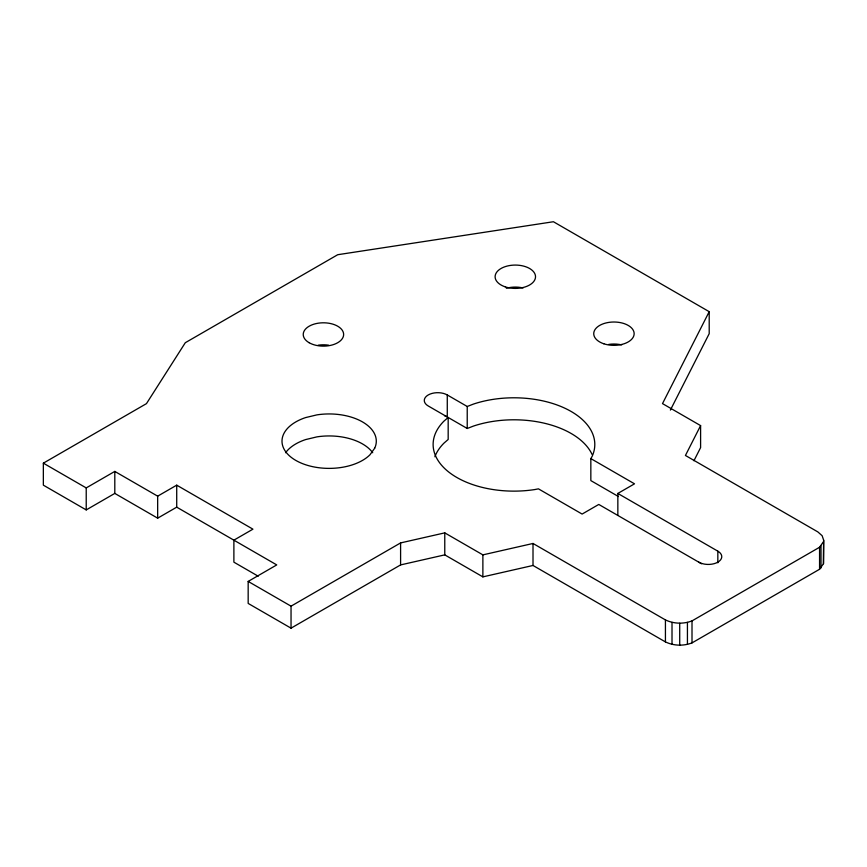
<?xml version="1.0" encoding="UTF-8"?>
<svg xmlns="http://www.w3.org/2000/svg" width="867" height="867" viewBox="0 0 867 867"><rect width="100%" height="100%" fill="white"/><g stroke="black" fill="none" stroke-linecap="round" stroke-linejoin="round"><path stroke-width="1.3" d="M823.477 563.68L823.65 540.163L822.144 535.719L817.852 531.915L685.439 455.468L700.601 425.61L662.496 403.61L709.206 311.676L553.417 221.735L337.718 254.714L185.3 342.714L146.458 403.632L43.35 463.162L43.35 485.162L86.223 509.915L114.802 493.41L157.664 518.163L176.716 507.162L276.746 564.916L248.168 581.421L248.168 603.421L291.041 628.163L400.597 564.916L444.771 554.869L482.876 576.869L533.01 565.468L665.433 641.916C673.67 645.893 683.489 646.186 692.007 642.902L819.564 569.261L823.477 563.68L823.65 540.163M670.386 410.091L709.206 333.676L709.206 311.676M693.936 460.745L700.601 447.61L700.601 425.61M248.168 581.421L291.041 606.163L400.597 542.915L444.771 532.869L482.876 554.869L533.01 543.468L665.433 619.916C673.67 623.893 683.489 624.186 692.007 620.902L819.564 547.261L823.477 541.68M618.42 496.52L590.839 480.6L590.839 458.6L592.042 456.541A80.837 46.666 0 0 0 563.171 407.436A80.837 46.666 0 0 0 473.545 404.044L467.226 406.482L447.274 394.962A13.471 7.781 0 0 0 428.222 394.962A13.471 7.781 0 0 0 428.222 405.962L467.226 428.482L473.545 426.044A80.837 46.666 0 0 1 592.042 454.384M43.35 463.162L86.223 487.915L114.802 471.41L157.664 496.162L176.716 485.162L252.936 529.163L233.884 540.163L233.884 562.163L258.214 576.208M617.846 515.442L617.846 493.442L634.514 483.819L590.839 458.6M617.846 493.442L717.833 551.163L717.833 562.813M701.555 563.767L598.783 504.442L582.115 514.066L538.44 488.847L534.885 489.541A80.837 46.666 0 0 1 449.832 472.873A80.837 46.666 0 0 1 443.958 421.124L448.174 417.482L448.174 439.482L443.958 443.135A80.837 46.666 0 0 0 434.887 456.757M821.006 545.982L821.006 567.983M819.564 547.261L819.564 569.261M692.007 620.902L692.007 642.902M687.433 622.398L687.433 644.398M679.717 623.265L679.717 645.265M672.012 622.398L672.012 644.398M665.433 619.916L665.433 641.916M533.01 543.468L533.01 565.468M482.876 554.869L482.876 576.869M467.226 406.482L467.226 428.482M447.274 394.962L447.274 416.962A13.471 7.781 0 0 0 444.489 415.727M444.771 532.869L444.771 554.869M400.597 542.915L400.597 564.916M291.041 606.163L291.041 628.163M176.716 485.162L176.716 507.162M157.664 496.162L157.664 518.163M114.802 471.41L114.802 493.41M86.223 487.915L86.223 509.915M318.2 345.196A20.212 11.672 0 0 1 328.658 345.196M608.71 344.416A20.212 11.672 0 0 1 621.672 344.903M506.371 288.277A20.212 11.672 0 0 1 523.05 287.963M285.579 452.747A47.154 27.224 0 0 1 305.574 439.591L316.943 436.87A47.154 27.224 0 0 1 372.712 452.747M717.833 551.163A13.471 7.781 0 0 1 717.833 562.163A13.471 7.781 0 0 1 698.78 562.163M374.696 448.206L369.981 454.774A47.154 27.224 0 0 1 295.799 460.41A47.154 27.224 0 0 1 305.574 417.591L316.943 414.87A47.154 27.224 0 0 1 374.696 448.206M309.14 342.714A20.212 11.672 0 0 0 342.953 337.48A20.212 11.672 0 0 0 318.2 323.196A20.212 11.672 0 0 0 309.14 342.714M603.833 343.787A20.212 11.672 0 0 0 634.145 333.676A20.212 11.672 0 0 0 603.833 323.575A20.212 11.672 0 0 0 603.833 343.787M505.212 286.847A20.212 11.672 0 0 0 535.524 276.736A20.212 11.672 0 0 0 505.212 266.635A20.212 11.672 0 0 0 505.212 286.847"/></g></svg>
